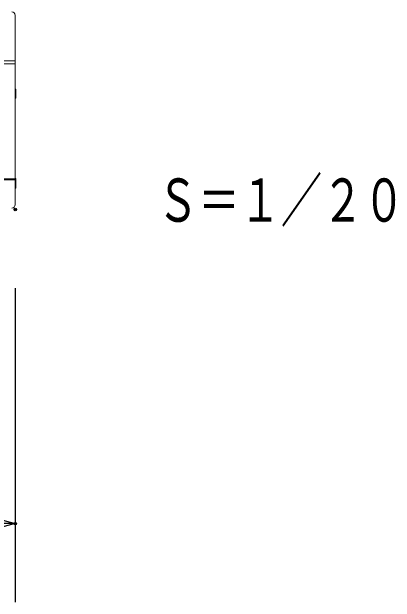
# Model space of a CAD drawing. Units: millimetres, scale not verified. Extents: x -62 to 63, y -56 to 57.
# Drawn here: x 33.67 to 43.43, y -11.1 to 3.94 of the extents above; entities that cross this region are included whole.
import ezdxf
from ezdxf.enums import TextEntityAlignment as Align

# ---------------------------------------------------------------- set-up
doc = ezdxf.new("R2010")
doc.units = ezdxf.units.MM
doc.header["$LTSCALE"] = 0.125
doc.header["$PDMODE"] = 32
doc.header["$PDSIZE"] = 0.0625
for name, color, linetype in [('0-0_0', 7, 'Continuous'), ('0-2_TOUROKU', 7, 'Continuous'), ('0-3_DEFPOINTS', 7, 'Continuous'), ('0-6_SUNPO', 7, 'Continuous')]:
    doc.layers.add(name, color=color, linetype=linetype)
doc.layers.add('0-5_GAIKEI', color=7, linetype='Continuous', lineweight=18)
doc.styles.add('ＭＳ ゴシック', font='')
doc.styles.get('ＭＳ ゴシック').set_extended_font_data('MS Gothic')

# ---------------------------------------------------------------- blocks, each defined once
blk = doc.blocks.new('_OPEN30')
at = {"layer": '0-0_0'}
blk.add_line((0, 0), (-1, 0), dxfattribs=at)
blk.add_lwpolyline([(-1, 0.26795), (0, 0), (-1, -0.26795)], dxfattribs=at)
blk = doc.blocks.new('D8')
at = {"layer": '0-3_DEFPOINTS'}
for p in [(19.4759, 2.6458), (34.7259, 2.6458), (34.7259, -5.3542)]:
    blk.add_point(p, dxfattribs=at)
at = {"layer": '0-6_SUNPO'}
for p, q in [((19.4759, 0.6458), (19.4759, -7.3542)), ((34.7259, 0.6458), (34.7259, -7.3542)), ((21.4759, -5.3542), (32.7259, -5.3542))]:
    blk.add_line(p, q, dxfattribs=at)
at = {"layer": '0-6_SUNPO', "xscale": 2, "yscale": 2, "rotation": 180}
blk.add_blockref('_OPEN30', (19.4759, -5.3542), dxfattribs=at)
at = {"layer": '0-6_SUNPO', "xscale": 2, "yscale": 2}
blk.add_blockref('_OPEN30', (34.7259, -5.3542), dxfattribs=at)
at = {"layer": '0-6_SUNPO', "style": 'ＭＳ ゴシック'}
blk.add_text('305', height=1.833, dxfattribs=at).set_placement((25.2259, -4.8542), align=Align.BOTTOM_LEFT)

msp = doc.modelspace()

# ---------------------------------------------------------------- linework, layer by layer
at = {"layer": '0-5_GAIKEI'}
for p, q in [((33.7563, 3.8473), (33.7563, -0.9827)), ((33.7563, -0.9827), (33.7558, -0.9827))]:
    msp.add_line(p, q, dxfattribs=at)
at = {"layer": '0-5_GAIKEI', "color": 1}
for p, q in [((33.7563, 2.6873), (19.8863, 2.6873)), ((33.7563, 2.6123), (20.2566, 2.6123)), ((33.7563, 1.9673), (33.7713, 1.9673)), ((33.7713, 1.9673), (33.7713, 1.7423)), ((33.7563, 1.8723), (33.7713, 1.8723)), ((33.7563, 1.7423), (33.7713, 1.7423)), ((20.3066, -0.3127), (33.7563, -0.3127)), ((20.3066, -0.3377), (33.7563, -0.3377)), ((33.7563, -0.3077), (33.7713, -0.3077)), ((33.7563, -0.3615), (33.7713, -0.3615)), ((33.7713, -0.3077), (33.7713, -0.5577)), ((33.7563, -0.504), (33.7713, -0.504)), ((33.7563, -0.5577), (33.7713, -0.5577))]:
    msp.add_line(p, q, dxfattribs=at)
at = {"layer": '0-5_GAIKEI'}
for centre, start, end in [((33.6663, 3.8473), 0, 90), ((33.6663, -0.9727), 270, 0)]:
    msp.add_arc(centre, 0.09, start, end, dxfattribs=at)

# ---------------------------------------------------------------- block references
at = {"layer": '0-6_SUNPO'}
msp.add_blockref('D8', (-0.9689, -3.7433), dxfattribs=at)

# ---------------------------------------------------------------- texts
at = {"layer": '0-2_TOUROKU', "style": 'ＭＳ ゴシック', "width": 0.7}
msp.add_text('Ｓ＝１／２０', height=1.1, dxfattribs=at).set_placement((37.3655, -1.738), align=Align.BOTTOM_LEFT)

doc.saveas('drawing.dxf')
